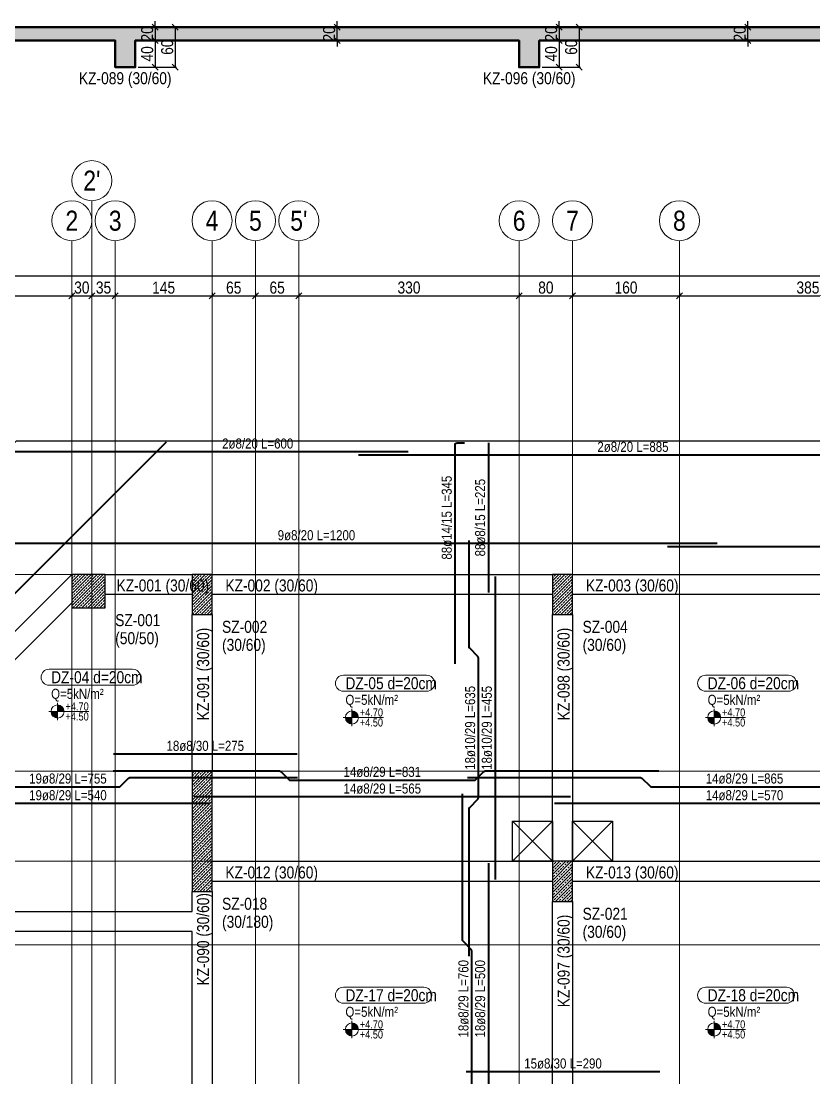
# Model space of a CAD drawing. Header units: millimetres. Extents: x 2356 to 11074, y 522 to 6020.
# Drawn here: x 4143 to 5330, y 4408 to 5991 of the extents above; entities that cross this region are included whole.
import ezdxf
from ezdxf.enums import TextEntityAlignment as Align

# ---------------------------------------------------------------- set-up
doc = ezdxf.new("R2010")
doc.units = ezdxf.units.MM
doc.linetypes.add('DASHED', pattern=[0.75, 0.5, -0.25])
for name, color, linetype, lineweight in [('AKS BALONU (BEYKENT)', 7, 'Continuous', 20), ('AKS CIZGISI (BEYKENT)', 252, 'DASHED', 20), ('AKS OLCU (BEYKENT)', 200, 'Continuous', 20), ('AKS YAZISI (BEYKENT)', 3, 'Continuous', 20), ('CIZGI (BEYKENT)', 1, 'Continuous', 20), ('DONATI (BEYKENT)', 4, 'Continuous', 40), ('DONATI YAZISI (BEYKENT)', 3, 'Continuous', 20), ('DOSEME ISMI (BEYKENT)', 9, 'Continuous', 20), ('DOSEME PAFTA (BEYKENT)', 3, 'Continuous', 20), ('KALIP BOSLUK (BEYKENT)', 30, 'Continuous', 25), ('KAT SINIRI (BEYKENT)', 41, 'Continuous', 25), ('KESIT CIZGISI (BEYKENT)', 3, 'Continuous', 50), ('KIRIS (BEYKENT)', 2, 'Continuous', 30), ('KIRIS ISMI (BEYKENT)', 40, 'Continuous', 20), ('KOLON (BEYKENT)', 3, 'Continuous', 30), ('KOLON ISMI (BEYKENT)', 91, 'Continuous', 20), ('KOT CIZGISI (BEYKENT)', 7, 'Continuous', 20), ('KOT YAZI (BEYKENT)', 7, 'Continuous', 20), ('OLCU (BEYKENT)', 14, 'Continuous', 20), ('TARAMA (BEYKENT)', 252, 'Continuous', 20), ('YUK YAZISI (BEYKENT)', 140, 'Continuous', 20)]:
    doc.layers.add(name, color=color, linetype=linetype, lineweight=lineweight)
doc.styles.add('DONATI YAZISI (BEYKENT)', font='')
doc.styles.add('YAZI (BEYKENT)', font='')
doc.styles.get('DONATI YAZISI (BEYKENT)').set_extended_font_data('Bahnschrift Light Condensed')
doc.styles.get('YAZI (BEYKENT)').set_extended_font_data('Bahnschrift Light Condensed')
doc.dimstyles.new('AKS_OLCU_100', dxfattribs={"dimtxt": 18, "dimasz": 4.5, "dimexe": 1.875, "dimexo": 4.5, "dimgap": 3, "dimtad": 1, "dimdec": 0, "dimrnd": 0.5, "dimzin": 12, "dimdsep": 46, "dimtxsty": 'YAZI (BEYKENT)', "dimtsz": 4.5, "dimcen": 0.09, "dimclrt": 7, "dimadec": 0, "dimazin": 0, "dimtfac": 1, "dimtdec": 4, "dimtix": 1, "dimtmove": 0, "dimatfit": 3, "dimfxl": 1, "dimtolj": 1, "dimtzin": 0, "dimarcsym": 0})
doc.dimstyles.new('PLAN_OLCU_100', dxfattribs={"dimtxt": 18, "dimasz": 4.5, "dimexe": 1.875, "dimexo": 4.5, "dimgap": 3, "dimtad": 1, "dimdec": 0, "dimrnd": 0.5, "dimzin": 12, "dimdsep": 46, "dimtxsty": 'YAZI (BEYKENT)', "dimtsz": 4.5, "dimcen": 0.09, "dimclrt": 7, "dimadec": 0, "dimazin": 0, "dimtfac": 1, "dimtdec": 4, "dimtix": 1, "dimtmove": 0, "dimatfit": 3, "dimfxl": 1, "dimtolj": 1, "dimtzin": 0, "dimarcsym": 0})
pattern_1 = [(45, (-86089.6365, -4262.8825), (-4.49012806, 4.49012806), []), (45, (-86085.1463, -4262.8825), (-4.49012806, 4.49012806), [3.175, -1.5875])]

# ---------------------------------------------------------------- blocks, each defined once
blk = doc.blocks.new('*D198')
at = {"layer": 'Defpoints', "color": 0, "transparency": 16777216}
for p in [(4313.5, 5982.3), (4313.5, 5962.3), (4343.5, 5962.3)]:
    blk.add_point(p, dxfattribs=at)
at = {"layer": 'OLCU (BEYKENT)', "color": 0, "lineweight": -2, "transparency": 16777216}
for p, q in [((4348, 5977.8), (4339, 5986.8)), ((4343.5, 5982.3), (4343.5, 5991.3)), ((4318, 5982.3), (4345.4, 5982.3)), ((4343.5, 5982.3), (4343.5, 5962.3)), ((4318, 5962.3), (4345.4, 5962.3)), ((4348, 5957.8), (4339, 5966.8)), ((4343.5, 5962.3), (4343.5, 5953.3))]:
    blk.add_line(p, q, dxfattribs=at)
at = {"layer": 'OLCU (BEYKENT)', "color": 7, "lineweight": 20, "transparency": 16777216, "insert": (4331.4, 5972.3), "char_height": 18, "attachment_point": 5, "rotation": 90, "style": 'YAZI (BEYKENT)'}
blk.add_mtext('\\A1;20', dxfattribs=at)
blk = doc.blocks.new('*D199')
at = {"layer": 'Defpoints', "color": 0, "transparency": 16777216}
for p in [(4313.5, 5962.3), (4313.5, 5922.3), (4343.5, 5922.3)]:
    blk.add_point(p, dxfattribs=at)
at = {"layer": 'OLCU (BEYKENT)', "color": 0, "lineweight": -2, "transparency": 16777216}
for p, q in [((4318, 5962.3), (4345.4, 5962.3)), ((4348, 5957.8), (4339, 5966.8)), ((4343.5, 5962.3), (4343.5, 5922.3)), ((4348, 5917.8), (4339, 5926.8)), ((4318, 5922.3), (4345.4, 5922.3))]:
    blk.add_line(p, q, dxfattribs=at)
at = {"layer": 'OLCU (BEYKENT)', "color": 7, "lineweight": 20, "transparency": 16777216, "insert": (4331.4, 5942.3), "char_height": 18, "attachment_point": 5, "rotation": 90, "style": 'YAZI (BEYKENT)'}
blk.add_mtext('\\A1;40', dxfattribs=at)
blk = doc.blocks.new('*D200')
at = {"layer": 'Defpoints', "color": 0, "transparency": 16777216}
for p in [(4313.5, 5982.3), (4313.5, 5922.3), (4373.5, 5922.3)]:
    blk.add_point(p, dxfattribs=at)
at = {"layer": 'OLCU (BEYKENT)', "color": 0, "lineweight": -2, "transparency": 16777216}
for p, q in [((4378, 5977.8), (4369, 5986.8)), ((4318, 5982.3), (4375.4, 5982.3)), ((4373.5, 5982.3), (4373.5, 5922.3)), ((4378, 5917.8), (4369, 5926.8)), ((4318, 5922.3), (4375.4, 5922.3))]:
    blk.add_line(p, q, dxfattribs=at)
at = {"layer": 'OLCU (BEYKENT)', "color": 7, "lineweight": 20, "transparency": 16777216, "insert": (4361.4, 5952.3), "char_height": 18, "attachment_point": 5, "rotation": 90, "style": 'YAZI (BEYKENT)'}
blk.add_mtext('\\A1;60', dxfattribs=at)
blk = doc.blocks.new('*D201')
at = {"layer": 'Defpoints', "color": 0, "transparency": 16777216}
for p in [(4918.5, 5982.3), (4918.5, 5962.3), (4948.5, 5962.3)]:
    blk.add_point(p, dxfattribs=at)
at = {"layer": 'OLCU (BEYKENT)', "color": 0, "lineweight": -2, "transparency": 16777216}
for p, q in [((4953, 5977.8), (4944, 5986.8)), ((4948.5, 5982.3), (4948.5, 5991.3)), ((4923, 5982.3), (4950.4, 5982.3)), ((4948.5, 5982.3), (4948.5, 5962.3)), ((4923, 5962.3), (4950.4, 5962.3)), ((4953, 5957.8), (4944, 5966.8)), ((4948.5, 5962.3), (4948.5, 5953.3))]:
    blk.add_line(p, q, dxfattribs=at)
at = {"layer": 'OLCU (BEYKENT)', "color": 7, "lineweight": 20, "transparency": 16777216, "insert": (4936.4, 5972.3), "char_height": 18, "attachment_point": 5, "rotation": 90, "style": 'YAZI (BEYKENT)'}
blk.add_mtext('\\A1;20', dxfattribs=at)
blk = doc.blocks.new('*D202')
at = {"layer": 'Defpoints', "color": 0, "transparency": 16777216}
for p in [(4918.5, 5962.3), (4918.5, 5922.3), (4948.5, 5922.3)]:
    blk.add_point(p, dxfattribs=at)
at = {"layer": 'OLCU (BEYKENT)', "color": 0, "lineweight": -2, "transparency": 16777216}
for p, q in [((4923, 5962.3), (4950.4, 5962.3)), ((4953, 5957.8), (4944, 5966.8)), ((4948.5, 5962.3), (4948.5, 5922.3)), ((4953, 5917.8), (4944, 5926.8)), ((4923, 5922.3), (4950.4, 5922.3))]:
    blk.add_line(p, q, dxfattribs=at)
at = {"layer": 'OLCU (BEYKENT)', "color": 7, "lineweight": 20, "transparency": 16777216, "insert": (4936.4, 5942.3), "char_height": 18, "attachment_point": 5, "rotation": 90, "style": 'YAZI (BEYKENT)'}
blk.add_mtext('\\A1;40', dxfattribs=at)
blk = doc.blocks.new('*D203')
at = {"layer": 'Defpoints', "color": 0, "transparency": 16777216}
for p in [(4918.5, 5982.3), (4918.5, 5922.3), (4978.5, 5922.3)]:
    blk.add_point(p, dxfattribs=at)
at = {"layer": 'OLCU (BEYKENT)', "color": 0, "lineweight": -2, "transparency": 16777216}
for p, q in [((4983, 5977.8), (4974, 5986.8)), ((4923, 5982.3), (4980.4, 5982.3)), ((4978.5, 5982.3), (4978.5, 5922.3)), ((4983, 5917.8), (4974, 5926.8)), ((4923, 5922.3), (4980.4, 5922.3))]:
    blk.add_line(p, q, dxfattribs=at)
at = {"layer": 'OLCU (BEYKENT)', "color": 7, "lineweight": 20, "transparency": 16777216, "insert": (4966.4, 5952.3), "char_height": 18, "attachment_point": 5, "rotation": 90, "style": 'YAZI (BEYKENT)'}
blk.add_mtext('\\A1;60', dxfattribs=at)
blk = doc.blocks.new('*D233')
at = {"layer": 'Defpoints', "color": 0, "transparency": 16777216}
for p in [(4586, 5982.3), (4616, 5982.3), (4586, 5962.3)]:
    blk.add_point(p, dxfattribs=at)
at = {"layer": 'OLCU (BEYKENT)', "color": 0, "lineweight": -2, "transparency": 16777216}
for p, q in [((4620.5, 5977.8), (4611.5, 5986.8)), ((4616, 5982.3), (4616, 5991.3)), ((4590.5, 5982.3), (4617.9, 5982.3)), ((4616, 5962.3), (4616, 5982.3)), ((4590.5, 5962.3), (4617.9, 5962.3)), ((4620.5, 5957.8), (4611.5, 5966.8)), ((4616, 5962.3), (4616, 5953.3))]:
    blk.add_line(p, q, dxfattribs=at)
at = {"layer": 'OLCU (BEYKENT)', "color": 7, "lineweight": 20, "transparency": 16777216, "insert": (4603.9, 5972.3), "char_height": 18, "attachment_point": 5, "rotation": 90, "style": 'YAZI (BEYKENT)'}
blk.add_mtext('\\A1;20', dxfattribs=at)
blk = doc.blocks.new('*D234')
at = {"layer": 'Defpoints', "color": 0, "transparency": 16777216}
for p in [(5201, 5982.3), (5231, 5982.3), (5201, 5962.3)]:
    blk.add_point(p, dxfattribs=at)
at = {"layer": 'OLCU (BEYKENT)', "color": 0, "lineweight": -2, "transparency": 16777216}
for p, q in [((5235.5, 5977.8), (5226.5, 5986.8)), ((5231, 5982.3), (5231, 5991.3)), ((5205.5, 5982.3), (5232.9, 5982.3)), ((5231, 5962.3), (5231, 5982.3)), ((5205.5, 5962.3), (5232.9, 5962.3)), ((5235.5, 5957.8), (5226.5, 5966.8)), ((5231, 5962.3), (5231, 5953.3))]:
    blk.add_line(p, q, dxfattribs=at)
at = {"layer": 'OLCU (BEYKENT)', "color": 7, "lineweight": 20, "transparency": 16777216, "insert": (5218.9, 5972.3), "char_height": 18, "attachment_point": 5, "rotation": 90, "style": 'YAZI (BEYKENT)'}
blk.add_mtext('\\A1;20', dxfattribs=at)
blk = doc.blocks.new('*D277')
at = {"layer": 'AKS OLCU (BEYKENT)', "color": 0, "lineweight": -2, "transparency": 16777216}
for p, q in [((3009, 5605.3), (3018, 5614.3)), ((3013.5, 5614.3), (3013.5, 5611.7)), ((3013.5, 5609.8), (10453.5, 5609.8)), ((10449, 5605.3), (10458, 5614.3)), ((10453.5, 5614.3), (10453.5, 5611.7))]:
    blk.add_line(p, q, dxfattribs=at)
at = {"layer": 'Defpoints', "color": 0, "transparency": 16777216}
for p in [(3013.5, 5609.8), (10453.5, 5609.8), (10453.5, 5609.8)]:
    blk.add_point(p, dxfattribs=at)
at = {"layer": 'AKS OLCU (BEYKENT)', "color": 7, "transparency": 16777216, "insert": (6733.5, 5622), "char_height": 18, "attachment_point": 5, "style": 'YAZI (BEYKENT)'}
blk.add_mtext('\\A1;7440', dxfattribs=at)
blk = doc.blocks.new('*D279')
at = {"layer": 'AKS OLCU (BEYKENT)', "color": 0, "lineweight": -2, "transparency": 16777216}
for p, q in [((3709, 5575.3), (3718, 5584.3)), ((3713.5, 5584.3), (3713.5, 5581.7)), ((3713.5, 5579.8), (4218.5, 5579.8)), ((4214, 5575.3), (4223, 5584.3)), ((4218.5, 5584.3), (4218.5, 5581.7))]:
    blk.add_line(p, q, dxfattribs=at)
at = {"layer": 'Defpoints', "color": 0, "transparency": 16777216}
for p in [(3713.5, 5579.8), (4218.5, 5579.8), (4218.5, 5579.8)]:
    blk.add_point(p, dxfattribs=at)
at = {"layer": 'AKS OLCU (BEYKENT)', "color": 7, "transparency": 16777216, "insert": (3966, 5592), "char_height": 18, "attachment_point": 5, "style": 'YAZI (BEYKENT)'}
blk.add_mtext('\\A1;505', dxfattribs=at)
blk = doc.blocks.new('*D280')
at = {"layer": 'AKS OLCU (BEYKENT)', "color": 0, "lineweight": -2, "transparency": 16777216}
for p, q in [((4214, 5575.3), (4223, 5584.3)), ((4218.5, 5584.3), (4218.5, 5581.7)), ((4218.5, 5579.8), (4248.5, 5579.8)), ((4244, 5575.3), (4253, 5584.3)), ((4248.5, 5584.3), (4248.5, 5581.7))]:
    blk.add_line(p, q, dxfattribs=at)
at = {"layer": 'Defpoints', "color": 0, "transparency": 16777216}
for p in [(4218.5, 5579.8), (4248.5, 5579.8), (4248.5, 5579.8)]:
    blk.add_point(p, dxfattribs=at)
at = {"layer": 'AKS OLCU (BEYKENT)', "color": 7, "transparency": 16777216, "insert": (4233.5, 5592), "char_height": 18, "attachment_point": 5, "style": 'YAZI (BEYKENT)'}
blk.add_mtext('\\A1;30', dxfattribs=at)
blk = doc.blocks.new('*D281')
at = {"layer": 'AKS OLCU (BEYKENT)', "color": 0, "lineweight": -2, "transparency": 16777216}
for p, q in [((4244, 5575.3), (4253, 5584.3)), ((4248.5, 5584.3), (4248.5, 5581.7)), ((4248.5, 5579.8), (4283.5, 5579.8)), ((4279, 5575.3), (4288, 5584.3)), ((4283.5, 5584.3), (4283.5, 5581.7))]:
    blk.add_line(p, q, dxfattribs=at)
at = {"layer": 'Defpoints', "color": 0, "transparency": 16777216}
for p in [(4248.5, 5579.8), (4283.5, 5579.8), (4283.5, 5579.8)]:
    blk.add_point(p, dxfattribs=at)
at = {"layer": 'AKS OLCU (BEYKENT)', "color": 7, "transparency": 16777216, "insert": (4266, 5592), "char_height": 18, "attachment_point": 5, "style": 'YAZI (BEYKENT)'}
blk.add_mtext('\\A1;35', dxfattribs=at)
blk = doc.blocks.new('*D282')
at = {"layer": 'AKS OLCU (BEYKENT)', "color": 0, "lineweight": -2, "transparency": 16777216}
for p, q in [((4279, 5575.3), (4288, 5584.3)), ((4283.5, 5584.3), (4283.5, 5581.7)), ((4283.5, 5579.8), (4428.5, 5579.8)), ((4424, 5575.3), (4433, 5584.3)), ((4428.5, 5584.3), (4428.5, 5581.7))]:
    blk.add_line(p, q, dxfattribs=at)
at = {"layer": 'Defpoints', "color": 0, "transparency": 16777216}
for p in [(4283.5, 5579.8), (4428.5, 5579.8), (4428.5, 5579.8)]:
    blk.add_point(p, dxfattribs=at)
at = {"layer": 'AKS OLCU (BEYKENT)', "color": 7, "transparency": 16777216, "insert": (4356, 5591.9), "char_height": 18, "attachment_point": 5, "style": 'YAZI (BEYKENT)'}
blk.add_mtext('\\A1;145', dxfattribs=at)
blk = doc.blocks.new('*D283')
at = {"layer": 'AKS OLCU (BEYKENT)', "color": 0, "lineweight": -2, "transparency": 16777216}
for p, q in [((4424, 5575.3), (4433, 5584.3)), ((4428.5, 5584.3), (4428.5, 5581.7)), ((4428.5, 5579.8), (4493.5, 5579.8)), ((4489, 5575.3), (4498, 5584.3)), ((4493.5, 5584.3), (4493.5, 5581.7))]:
    blk.add_line(p, q, dxfattribs=at)
at = {"layer": 'Defpoints', "color": 0, "transparency": 16777216}
for p in [(4428.5, 5579.8), (4493.5, 5579.8), (4493.5, 5579.8)]:
    blk.add_point(p, dxfattribs=at)
at = {"layer": 'AKS OLCU (BEYKENT)', "color": 7, "transparency": 16777216, "insert": (4461, 5591.9), "char_height": 18, "attachment_point": 5, "style": 'YAZI (BEYKENT)'}
blk.add_mtext('\\A1;65', dxfattribs=at)
blk = doc.blocks.new('*D284')
at = {"layer": 'AKS OLCU (BEYKENT)', "color": 0, "lineweight": -2, "transparency": 16777216}
for p, q in [((4489, 5575.3), (4498, 5584.3)), ((4493.5, 5584.3), (4493.5, 5581.7)), ((4493.5, 5579.8), (4558.5, 5579.8)), ((4554, 5575.3), (4563, 5584.3)), ((4558.5, 5584.3), (4558.5, 5581.7))]:
    blk.add_line(p, q, dxfattribs=at)
at = {"layer": 'Defpoints', "color": 0, "transparency": 16777216}
for p in [(4493.5, 5579.8), (4558.5, 5579.8), (4558.5, 5579.8)]:
    blk.add_point(p, dxfattribs=at)
at = {"layer": 'AKS OLCU (BEYKENT)', "color": 7, "transparency": 16777216, "insert": (4526, 5591.9), "char_height": 18, "attachment_point": 5, "style": 'YAZI (BEYKENT)'}
blk.add_mtext('\\A1;65', dxfattribs=at)
blk = doc.blocks.new('*D285')
at = {"layer": 'AKS OLCU (BEYKENT)', "color": 0, "lineweight": -2, "transparency": 16777216}
for p, q in [((4554, 5575.3), (4563, 5584.3)), ((4558.5, 5584.3), (4558.5, 5581.7)), ((4558.5, 5579.8), (4888.5, 5579.8)), ((4884, 5575.3), (4893, 5584.3)), ((4888.5, 5584.3), (4888.5, 5581.7))]:
    blk.add_line(p, q, dxfattribs=at)
at = {"layer": 'Defpoints', "color": 0, "transparency": 16777216}
for p in [(4558.5, 5579.8), (4888.5, 5579.8), (4888.5, 5579.8)]:
    blk.add_point(p, dxfattribs=at)
at = {"layer": 'AKS OLCU (BEYKENT)', "color": 7, "transparency": 16777216, "insert": (4723.5, 5592), "char_height": 18, "attachment_point": 5, "style": 'YAZI (BEYKENT)'}
blk.add_mtext('\\A1;330', dxfattribs=at)
blk = doc.blocks.new('*D286')
at = {"layer": 'AKS OLCU (BEYKENT)', "color": 0, "lineweight": -2, "transparency": 16777216}
for p, q in [((4884, 5575.3), (4893, 5584.3)), ((4888.5, 5584.3), (4888.5, 5581.7)), ((4888.5, 5579.8), (4968.5, 5579.8)), ((4964, 5575.3), (4973, 5584.3)), ((4968.5, 5584.3), (4968.5, 5581.7))]:
    blk.add_line(p, q, dxfattribs=at)
at = {"layer": 'Defpoints', "color": 0, "transparency": 16777216}
for p in [(4888.5, 5579.8), (4968.5, 5579.8), (4968.5, 5579.8)]:
    blk.add_point(p, dxfattribs=at)
at = {"layer": 'AKS OLCU (BEYKENT)', "color": 7, "transparency": 16777216, "insert": (4928.5, 5592), "char_height": 18, "attachment_point": 5, "style": 'YAZI (BEYKENT)'}
blk.add_mtext('\\A1;80', dxfattribs=at)
blk = doc.blocks.new('*D287')
at = {"layer": 'AKS OLCU (BEYKENT)', "color": 0, "lineweight": -2, "transparency": 16777216}
for p, q in [((4964, 5575.3), (4973, 5584.3)), ((4968.5, 5584.3), (4968.5, 5581.7)), ((4968.5, 5579.8), (5128.5, 5579.8)), ((5124, 5575.3), (5133, 5584.3)), ((5128.5, 5584.3), (5128.5, 5581.7))]:
    blk.add_line(p, q, dxfattribs=at)
at = {"layer": 'Defpoints', "color": 0, "transparency": 16777216}
for p in [(4968.5, 5579.8), (5128.5, 5579.8), (5128.5, 5579.8)]:
    blk.add_point(p, dxfattribs=at)
at = {"layer": 'AKS OLCU (BEYKENT)', "color": 7, "transparency": 16777216, "insert": (5048.5, 5592), "char_height": 18, "attachment_point": 5, "style": 'YAZI (BEYKENT)'}
blk.add_mtext('\\A1;160', dxfattribs=at)
blk = doc.blocks.new('*D288')
at = {"layer": 'AKS OLCU (BEYKENT)', "color": 0, "lineweight": -2, "transparency": 16777216}
for p, q in [((5124, 5575.3), (5133, 5584.3)), ((5128.5, 5584.3), (5128.5, 5581.7)), ((5128.5, 5579.8), (5513.5, 5579.8)), ((5509, 5575.3), (5518, 5584.3)), ((5513.5, 5584.3), (5513.5, 5581.7))]:
    blk.add_line(p, q, dxfattribs=at)
at = {"layer": 'Defpoints', "color": 0, "transparency": 16777216}
for p in [(5128.5, 5579.8), (5513.5, 5579.8), (5513.5, 5579.8)]:
    blk.add_point(p, dxfattribs=at)
at = {"layer": 'AKS OLCU (BEYKENT)', "color": 7, "transparency": 16777216, "insert": (5321, 5592), "char_height": 18, "attachment_point": 5, "style": 'YAZI (BEYKENT)'}
blk.add_mtext('\\A1;385', dxfattribs=at)

msp = doc.modelspace()

# ---------------------------------------------------------------- hatches: boundary and pattern name
at = {"layer": 'KOT CIZGISI (BEYKENT)', "true_color": 0x000000}
h = msp.add_hatch(color=18, dxfattribs=at)
h.dxf.hatch_style = 1
h.paths.add_polyline_path([(4197.2, 4956.8), (4187.5, 4956.8, 0.414214), (4197.2, 4947)])
h = msp.add_hatch(color=18, dxfattribs=at)
h.dxf.hatch_style = 1
h.paths.add_polyline_path([(4197.2, 4966.6), (4197.2, 4956.8), (4207, 4956.8, 0.414214)])
h = msp.add_hatch(color=18, dxfattribs=at)
h.dxf.hatch_style = 1
h.paths.add_polyline_path([(4638.1, 4957.6), (4638.1, 4947.8), (4647.9, 4947.8, 0.414214)])
h = msp.add_hatch(color=18, dxfattribs=at)
h.dxf.hatch_style = 1
h.paths.add_polyline_path([(5180.6, 4957.6), (5180.6, 4947.8), (5190.4, 4947.8, 0.414214)])
h = msp.add_hatch(color=18, dxfattribs=at)
h.dxf.hatch_style = 1
h.paths.add_polyline_path([(4638.1, 4947.8), (4628.3, 4947.8, 0.414214), (4638.1, 4938)])
h = msp.add_hatch(color=18, dxfattribs=at)
h.dxf.hatch_style = 1
h.paths.add_polyline_path([(5180.6, 4947.8), (5170.8, 4947.8, 0.414214), (5180.6, 4938)])
h = msp.add_hatch(color=18, dxfattribs=at)
h.dxf.hatch_style = 1
h.paths.add_polyline_path([(4638.1, 4490.1), (4638.1, 4480.3), (4647.9, 4480.3, 0.414214)])
h = msp.add_hatch(color=18, dxfattribs=at)
h.dxf.hatch_style = 1
h.paths.add_polyline_path([(5180.6, 4490.1), (5180.6, 4480.3), (5190.4, 4480.3, 0.414214)])
h = msp.add_hatch(color=18, dxfattribs=at)
h.dxf.hatch_style = 1
h.paths.add_polyline_path([(4638.1, 4480.3), (4628.3, 4480.3, 0.414214), (4638.1, 4470.5)])
h = msp.add_hatch(color=18, dxfattribs=at)
h.dxf.hatch_style = 1
h.paths.add_polyline_path([(5180.6, 4480.3), (5170.8, 4480.3, 0.414214), (5180.6, 4470.5)])
at = {"layer": 'TARAMA (BEYKENT)'}
h = msp.add_hatch(dxfattribs=at)
h.set_pattern_fill('ANSI33', color=256, style=0)
h.set_pattern_definition(pattern_1)
h.paths.add_polyline_path([(3713.5, 5962.3), (3513.5, 5962.3), (3513.5, 5982.3), (10653.5, 5982.3), (10653.5, 5962.3), (10453.5, 5962.3), (10453.5, 5922.3), (10423.5, 5922.3), (10423.5, 5962.3), (9883.5, 5962.3), (9883.5, 5922.3), (9853.5, 5922.3), (9853.5, 5962.3), (9228.5, 5962.3), (9228.5, 5922.3), (9198.5, 5922.3), (9198.5, 5962.3), (8683.5, 5962.3), (8683.5, 5922.3), (8653.5, 5922.3), (8653.5, 5962.3), (8038.5, 5962.3), (8038.5, 5922.3), (8008.5, 5922.3), (8008.5, 5962.3), (7408.5, 5962.3), (7408.5, 5922.3), (7378.5, 5922.3), (7378.5, 5962.3), (6783.5, 5962.3), (6783.5, 5922.3), (6753.5, 5922.3), (6753.5, 5962.3), (6148.5, 5962.3), (6148.5, 5922.3), (6118.5, 5922.3), (6118.5, 5962.3), (5513.5, 5962.3), (5513.5, 5922.3), (5483.5, 5922.3), (5483.5, 5962.3), (4918.5, 5962.3), (4918.5, 5922.3), (4888.5, 5922.3), (4888.5, 5962.3), (4313.5, 5962.3), (4313.5, 5922.3), (4283.5, 5922.3), (4283.5, 5962.3), (3743.5, 5962.3), (3743.5, 5922.3), (3713.5, 5922.3)], flags=16)
h = msp.add_hatch(dxfattribs=at)
h.set_pattern_fill('ANSI33', color=256, style=0)
h.set_pattern_definition(pattern_1)
h.paths.add_polyline_path([(4218.5, 5112.3), (4268.5, 5112.3), (4268.5, 5162.3), (4218.5, 5162.3)], flags=16)
h = msp.add_hatch(dxfattribs=at)
h.set_pattern_fill('ANSI33', color=256, style=0)
h.set_pattern_definition(pattern_1)
h.paths.add_polyline_path([(4398.5, 5102.3), (4428.5, 5102.3), (4428.5, 5162.3), (4398.5, 5162.3)], flags=16)
h = msp.add_hatch(dxfattribs=at)
h.set_pattern_fill('ANSI33', color=256, style=0)
h.set_pattern_definition(pattern_1)
h.paths.add_polyline_path([(4938.5, 5102.3), (4968.5, 5102.3), (4968.5, 5162.3), (4938.5, 5162.3)], flags=16)
h = msp.add_hatch(dxfattribs=at)
h.set_pattern_fill('ANSI33', color=256, style=0)
h.set_pattern_definition(pattern_1)
h.paths.add_polyline_path([(4398.5, 4687.3), (4428.5, 4687.3), (4428.5, 4867.3), (4398.5, 4867.3)], flags=16)
h = msp.add_hatch(dxfattribs=at)
h.set_pattern_fill('ANSI33', color=256, style=0)
h.set_pattern_definition(pattern_1)
h.paths.add_polyline_path([(4938.5, 4672.3), (4968.5, 4672.3), (4968.5, 4732.3), (4938.5, 4732.3)], flags=16)

# ---------------------------------------------------------------- linework, layer by layer
at = {"layer": 'AKS BALONU (BEYKENT)'}
for centre in [(4248.5, 5752.3), (4218.5, 5692.3), (4283.5, 5692.3), (4428.5, 5692.3), (4493.5, 5692.3), (4558.5, 5692.3), (4888.5, 5692.3), (4968.5, 5692.3), (5128.5, 5692.3)]:
    msp.add_circle(centre, 30, dxfattribs=at)
at = {"layer": 'AKS CIZGISI (BEYKENT)', "color": 175, "true_color": 0x4554a5}
for p, q in [((4248.5, 582.3), (4248.5, 5722.3)), ((4558.5, 642.3), (4558.5, 5662.3))]:
    msp.add_line(p, q, dxfattribs=at)
at = {"layer": 'AKS CIZGISI (BEYKENT)'}
for p, q in [((4218.5, 642.3), (4218.5, 5662.3)), ((4283.5, 642.3), (4283.5, 5662.3)), ((4428.5, 642.3), (4428.5, 5662.3)), ((4493.5, 642.3), (4493.5, 5662.3)), ((4888.5, 642.3), (4888.5, 5662.3)), ((4968.5, 642.3), (4968.5, 5662.3)), ((5128.5, 642.3), (5128.5, 5662.3)), ((2713.5, 5162.3), (10953.5, 5162.3)), ((2713.5, 4867.3), (10953.5, 4867.3)), ((2713.5, 4732.3), (10953.5, 4732.3)), ((2713.5, 4607.3), (10953.5, 4607.3))]:
    msp.add_line(p, q, dxfattribs=at)
at = {"layer": 'CIZGI (BEYKENT)'}
for p, q in [((4878.5, 4732.3), (4938.5, 4792.3)), ((4878.5, 4792.3), (4938.5, 4732.3)), ((4968.5, 4792.3), (5028.5, 4732.3)), ((5028.5, 4792.3), (4968.5, 4732.3))]:
    msp.add_line(p, q, dxfattribs=at)
at = {"layer": 'DONATI (BEYKENT)'}
for points in [[(4360, 5360.2), (3515.7, 4515.9)], [(4842.5, 5359.3), (4842.5, 5135.3)], [(4722.2, 5345.9), (4122.2, 5345.9)], [(5530.5, 5340.9), (4648, 5340.9)], [(5184.9, 5208.5), (3984.9, 5208.5)], [(6310.7, 5203.5), (5110.7, 5203.5)], [(4852.5, 5159.3), (4852.5, 4705.3)], [(4556, 4892.9), (4280.8, 4892.9)], [(4425.5, 4818.9), (3888.1, 4818.9)], [(4965.5, 4828.9), (4401.5, 4828.9)], [(5510.5, 4818.9), (4941.5, 4818.9)], [(4842.5, 4729.3), (4842.5, 4230.3)], [(5099.3, 4416.9), (4809, 4416.9)]]:
    msp.add_lwpolyline(points, dxfattribs=at)
for points in [[(4792.5, 5028.3), (4792.5, 5356.3, -0.414214), (4795.5, 5359.3), (4806.5, 5359.3)], [(4813.5, 4590.1), (4813.5, 4811.1, -0.198912), (4814.4, 4813.2), (4826.7, 4825.5, 0.198912), (4827.5, 4827.6), (4827.5, 5037.1, 0.198912), (4826.7, 5039.2), (4814.4, 5051.5, -0.198912), (4813.5, 5053.6), (4813.5, 5213.1)], [(4280.3, 4867.9), (4529.3, 4867.9, -0.198912), (4531.4, 4867), (4543.7, 4854.8, 0.198912), (4545.8, 4853.9), (4821.3, 4853.9, 0.198912), (4823.4, 4854.8), (4835.7, 4867, -0.198912), (4837.8, 4867.9), (5097.8, 4867.9)], [(3814.2, 4857.9), (4020.5, 4857.9, -0.198912), (4022.6, 4857), (4034.9, 4844.8, 0.198912), (4037, 4843.9), (4289.1, 4843.9, 0.198912), (4291.2, 4844.8), (4303.5, 4857, -0.198912), (4305.6, 4857.9), (4556.5, 4857.9)], [(4811, 4857.9), (5070.3, 4857.9, -0.198912), (5072.4, 4857), (5084.7, 4844.8, 0.198912), (5086.8, 4843.9), (5365.3, 4843.9, 0.198912), (5367.4, 4844.8), (5379.7, 4857, -0.198912), (5381.8, 4857.9), (5664.8, 4857.9)], [(4803.5, 4085.1), (4803.5, 4345.1, -0.198912), (4804.4, 4347.2), (4816.7, 4359.5, 0.198912), (4817.5, 4361.6), (4817.5, 4598.1, 0.198912), (4816.7, 4600.2), (4804.4, 4612.5, -0.198912), (4803.5, 4614.6), (4803.5, 4833.3)]]:
    msp.add_lwpolyline(points, format="xyb", dxfattribs=at)
at = {"layer": 'DOSEME PAFTA (BEYKENT)'}
for points in [[(4184.5, 5020.1), (4309.6, 5020.1, -1), (4309.6, 4996.1), (4184.5, 4996.1, -1)], [(4625.3, 5011.1), (4749.9, 5011.1, -1), (4749.9, 4987.1), (4625.3, 4987.1, -1)], [(5167.8, 5011.1), (5291.9, 5011.1, -1), (5291.9, 4987.1), (5167.8, 4987.1, -1)], [(4625.3, 4543.6), (4745.5, 4543.6, -1), (4745.5, 4519.6), (4625.3, 4519.6, -1)], [(5167.8, 4543.6), (5288.8, 4543.6, -1), (5288.8, 4519.6), (5167.8, 4519.6, -1)]]:
    msp.add_lwpolyline(points, format="xyb", close=True, dxfattribs=at)
at = {"layer": 'KALIP BOSLUK (BEYKENT)'}
for points in [[(4878.5, 4792.3), (4938.5, 4792.3), (4938.5, 4732.3), (4878.5, 4732.3)], [(5028.5, 4732.3), (4968.5, 4732.3), (4968.5, 4792.3), (5028.5, 4792.3)]]:
    msp.add_lwpolyline(points, close=True, dxfattribs=at)
at = {"layer": 'KAT SINIRI (BEYKENT)'}
msp.add_lwpolyline([(3513.5, 4740.2), (4135.7, 5362.3), (5533.5, 5362.3), (5533.5, 5332.3), (8633.5, 5332.3), (8633.5, 5362.3), (10031.4, 5362.3), (10653.5, 4740.2), (10653.5, 3042.3), (10623.5, 3042.3), (10623.5, 1222.3), (8183.5, 1222.3), (8183.5, 1872.3), (8463.5, 1872.3), (8463.5, 3022.3), (5733.5, 3022.3), (5733.5, 1572.3), (3543.5, 1572.3), (3543.5, 3042.3), (3513.5, 3042.3)], close=True, dxfattribs=at)
at = {"layer": 'KESIT CIZGISI (BEYKENT)'}
for points in [[(3713.5, 5962.3), (3513.5, 5962.3), (3513.5, 5982.3), (10653.5, 5982.3)], [(6753.5, 5962.3), (6148.5, 5962.3), (6148.5, 5922.3), (6118.5, 5922.3), (6118.5, 5962.3), (5513.5, 5962.3), (5513.5, 5922.3), (5483.5, 5922.3), (5483.5, 5962.3), (4918.5, 5962.3), (4918.5, 5922.3), (4888.5, 5922.3), (4888.5, 5962.3), (4313.5, 5962.3), (4313.5, 5922.3), (4283.5, 5922.3), (4283.5, 5962.3), (3743.5, 5962.3), (3743.5, 5922.3), (3713.5, 5922.3), (3713.5, 5962.3)]]:
    msp.add_lwpolyline(points, dxfattribs=at)
at = {"layer": 'KIRIS (BEYKENT)'}
for p, q in [((3713.5, 4657.3), (4218.5, 5162.3)), ((4268.5, 5162.3), (4398.5, 5162.3)), ((4428.5, 5162.3), (4938.5, 5162.3)), ((4968.5, 5162.3), (5483.5, 5162.3)), ((4398.5, 5132.3), (4268.5, 5132.3)), ((4938.5, 5132.3), (4428.5, 5132.3)), ((5483.5, 5132.3), (4968.5, 5132.3)), ((4218.5, 5119.9), (3756, 4657.3)), ((4398.5, 4867.3), (4398.5, 5102.3)), ((4428.5, 5102.3), (4428.5, 4867.3)), ((4938.5, 4732.3), (4938.5, 5102.3)), ((4968.5, 5102.3), (4968.5, 4732.3)), ((4428.5, 4732.3), (4938.5, 4732.3)), ((4968.5, 4732.3), (5483.5, 4732.3)), ((4398.5, 4657.3), (4398.5, 4687.3)), ((4938.5, 4702.3), (4428.5, 4702.3)), ((4428.5, 4687.3), (4428.5, 4257.3)), ((5483.5, 4702.3), (4968.5, 4702.3)), ((4938.5, 4257.3), (4938.5, 4672.3)), ((4968.5, 4672.3), (4968.5, 4257.3)), ((3763.5, 4657.3), (4398.5, 4657.3)), ((4398.5, 4627.3), (3763.5, 4627.3)), ((4398.5, 4257.3), (4398.5, 4627.3))]:
    msp.add_line(p, q, dxfattribs=at)
at = {"layer": 'KOLON (BEYKENT)'}
for points in [[(4218.5, 5112.3), (4268.5, 5112.3), (4268.5, 5162.3), (4218.5, 5162.3)], [(4398.5, 5102.3), (4428.5, 5102.3), (4428.5, 5162.3), (4398.5, 5162.3)], [(4938.5, 5102.3), (4968.5, 5102.3), (4968.5, 5162.3), (4938.5, 5162.3)], [(4398.5, 4687.3), (4428.5, 4687.3), (4428.5, 4867.3), (4398.5, 4867.3)], [(4938.5, 4672.3), (4968.5, 4672.3), (4968.5, 4732.3), (4938.5, 4732.3)]]:
    msp.add_lwpolyline(points, close=True, dxfattribs=at)
at = {"layer": 'KOT CIZGISI (BEYKENT)'}
for p, q in [((4184.2, 4956.8), (4244.2, 4956.8)), ((4197.2, 4969.9), (4197.2, 4943.8)), ((4638.1, 4960.9), (4638.1, 4934.8)), ((5180.6, 4960.9), (5180.6, 4934.8)), ((4625.1, 4947.8), (4685.1, 4947.8)), ((5167.6, 4947.8), (5227.6, 4947.8)), ((4638.1, 4493.4), (4638.1, 4467.3)), ((5180.6, 4493.4), (5180.6, 4467.3)), ((4625.1, 4480.3), (4685.1, 4480.3)), ((5167.6, 4480.3), (5227.6, 4480.3))]:
    msp.add_line(p, q, dxfattribs=at)
for centre in [(4197.2, 4956.8), (4638.1, 4947.8), (5180.6, 4947.8), (4638.1, 4480.3), (5180.6, 4480.3)]:
    msp.add_circle(centre, 9.78, dxfattribs=at)

# ---------------------------------------------------------------- texts
at = {"layer": 'AKS YAZISI (BEYKENT)', "style": 'YAZI (BEYKENT)'}
for s, p in [("2'", (4248.5, 5752.3)), ('2', (4218.5, 5692.3)), ('3', (4283.5, 5692.3)), ('4', (4428.5, 5692.3)), ('5', (4493.5, 5692.3)), ("5'", (4558.5, 5692.3)), ('6', (4888.5, 5692.3)), ('7', (4968.5, 5692.3)), ('8', (5128.5, 5692.3))]:
    msp.add_text(s, height=30, dxfattribs=at).set_placement(p, align=Align.MIDDLE_CENTER)
at = {"layer": 'DONATI YAZISI (BEYKENT)', "style": 'DONATI YAZISI (BEYKENT)'}
for s, p in [('2ø8/20 L=600', (4496.9, 5358.4)), ('2ø8/20 L=885', (5058.9, 5353.4)), ('9ø8/20 L=1200', (4584.9, 5221)), ('18ø8/30 L=275', (4418.4, 4905.4)), ('19ø8/29 L=755', (4212.7, 4856.4)), ('14ø8/29 L=831', (4683.5, 4866.4)), ('14ø8/29 L=865', (5226, 4856.4)), ('14ø8/29 L=565', (4683.5, 4841.4)), ('19ø8/29 L=540', (4212.7, 4831.4)), ('14ø8/29 L=570', (5226, 4831.4)), ('15ø8/30 L=290', (4954.2, 4429.4))]:
    msp.add_text(s, height=15, dxfattribs=at).set_placement(p, align=Align.MIDDLE_CENTER)
for s, p in [('88ø14/15 L=345', (4780, 5247.3)), ('88ø8/15 L=225', (4830, 5247.3)), ('18ø10/29 L=635', (4815, 4932.3)), ('18ø10/29 L=455', (4840, 4932.3)), ('18ø8/29 L=760', (4805, 4526.4)), ('18ø8/29 L=500', (4830, 4526.4))]:
    msp.add_text(s, height=15, rotation=90, dxfattribs=at).set_placement(p, align=Align.MIDDLE_CENTER)
at = {"layer": 'DOSEME ISMI (BEYKENT)', "style": 'YAZI (BEYKENT)'}
for s, p in [('DZ-04 d=20cm', (4187.5, 4993.8)), ('DZ-05 d=20cm', (4628.3, 4984.8)), ('DZ-06 d=20cm', (5170.8, 4984.8)), ('DZ-17 d=20cm', (4628.3, 4517.3)), ('DZ-18 d=20cm', (5170.8, 4517.3))]:
    msp.add_text(s, height=18, dxfattribs=at).set_placement(p, align=Align.BOTTOM_LEFT)
at = {"layer": 'KIRIS ISMI (BEYKENT)', "style": 'YAZI (BEYKENT)'}
for s, p in [('KZ-089 (30/60)', (4298.5, 5914.8)), ('KZ-096 (30/60)', (4903.5, 5914.8))]:
    msp.add_text(s, height=18, dxfattribs=at).set_placement(p, align=Align.TOP_CENTER)
for s, p in [('KZ-001 (30/60)', (4285.5, 5131.3)), ('KZ-002 (30/60)', (4448.5, 5131.3)), ('KZ-003 (30/60)', (4988.5, 5131.3)), ('KZ-012 (30/60)', (4448.5, 4701.3)), ('KZ-013 (30/60)', (4988.5, 4701.3))]:
    msp.add_text(s, height=18, dxfattribs=at).set_placement(p, align=Align.BOTTOM_LEFT)
for s, p in [('KZ-091 (30/60)', (4429.5, 5082.3)), ('KZ-098 (30/60)', (4969.5, 5082.3)), ('KZ-090 (30/60)', (4429.5, 4684.8)), ('KZ-097 (30/60)', (4969.5, 4652.3))]:
    msp.add_text(s, height=18, rotation=90, dxfattribs=at).set_placement(p, align=Align.BOTTOM_RIGHT)
at = {"layer": 'KOLON ISMI (BEYKENT)', "style": 'YAZI (BEYKENT)'}
for s, p in [('SZ-001', (4283.5, 5079.3)), ('SZ-002', (4443.5, 5069.3)), ('SZ-004', (4983.5, 5069.3)), ('(50/50)', (4283.5, 5052.3)), ('(30/60)', (4443.5, 5042.3)), ('(30/60)', (4983.5, 5042.3)), ('SZ-018', (4443.5, 4654.3)), ('SZ-021', (4983.5, 4639.3)), ('(30/180)', (4443.5, 4627.3)), ('(30/60)', (4983.5, 4612.3))]:
    msp.add_text(s, height=18, dxfattribs=at).set_placement(p, align=Align.BOTTOM_LEFT)
at = {"layer": 'KOT YAZI (BEYKENT)', "style": 'YAZI (BEYKENT)'}
for s, p in [('+4.70', (4209, 4954.8)), ('+4.70', (4649.8, 4945.8)), ('+4.70', (5192.3, 4945.8)), ('+4.50', (4209, 4939.8)), ('+4.50', (4649.8, 4930.8)), ('+4.50', (5192.3, 4930.8)), ('+4.70', (4649.8, 4478.3)), ('+4.70', (5192.3, 4478.3)), ('+4.50', (4649.8, 4463.3)), ('+4.50', (5192.3, 4463.3))]:
    msp.add_text(s, height=12, dxfattribs=at).set_placement(p, align=Align.BOTTOM_LEFT)
at = {"layer": 'YUK YAZISI (BEYKENT)', "style": 'YAZI (BEYKENT)'}
for p in [(4187.5, 4971.3), (4628.3, 4962.3), (5170.8, 4962.3), (4628.3, 4494.8), (5170.8, 4494.8)]:
    msp.add_text('Q=5kN/m²', height=15, dxfattribs=at).set_placement(p, align=Align.BOTTOM_LEFT)

# ---------------------------------------------------------------- dimensions: what is measured, and where the dimension line sits
at = {"layer": 'AKS OLCU (BEYKENT)'}
for p1, p2, picture, middle in [((3013.5, 5609.8), (10453.5, 5609.8), '*D277', (6733.5, 5622)), ((3713.5, 5579.8), (4218.5, 5579.8), '*D279', (3966, 5592)), ((4218.5, 5579.8), (4248.5, 5579.8), '*D280', (4233.5, 5592)), ((4248.5, 5579.8), (4283.5, 5579.8), '*D281', (4266, 5592)), ((4283.5, 5579.8), (4428.5, 5579.8), '*D282', (4356, 5591.9)), ((4428.5, 5579.8), (4493.5, 5579.8), '*D283', (4461, 5591.9)), ((4493.5, 5579.8), (4558.5, 5579.8), '*D284', (4526, 5591.9)), ((4558.5, 5579.8), (4888.5, 5579.8), '*D285', (4723.5, 5592)), ((4888.5, 5579.8), (4968.5, 5579.8), '*D286', (4928.5, 5592)), ((4968.5, 5579.8), (5128.5, 5579.8), '*D287', (5048.5, 5592)), ((5128.5, 5579.8), (5513.5, 5579.8), '*D288', (5321, 5592))]:
    dim = msp.add_aligned_dim(p1=p1, p2=p2, distance=0, dimstyle='AKS_OLCU_100', dxfattribs=at)
    dim.commit()
    dim.dimension.update_dxf_attribs({"geometry": picture, "text_midpoint": middle})
at = {"layer": 'OLCU (BEYKENT)', "lineweight": 20}
for p1, p2, distance, picture, middle in [((4313.5, 5982.3), (4313.5, 5962.3), 30, '*D198', (4331.4, 5972.3)), ((4313.5, 5982.3), (4313.5, 5922.3), 60, '*D200', (4361.4, 5952.3)), ((4586, 5962.3), (4586, 5982.3), -30, '*D233', (4603.9, 5972.3)), ((4918.5, 5982.3), (4918.5, 5962.3), 30, '*D201', (4936.4, 5972.3)), ((4918.5, 5982.3), (4918.5, 5922.3), 60, '*D203', (4966.4, 5952.3)), ((5201, 5962.3), (5201, 5982.3), -30, '*D234', (5218.9, 5972.3)), ((4313.5, 5962.3), (4313.5, 5922.3), 30, '*D199', (4331.4, 5942.3)), ((4918.5, 5962.3), (4918.5, 5922.3), 30, '*D202', (4936.4, 5942.3))]:
    dim = msp.add_aligned_dim(p1=p1, p2=p2, distance=distance, dimstyle='PLAN_OLCU_100', dxfattribs=at)
    dim.commit()
    dim.dimension.update_dxf_attribs({"geometry": picture, "text_midpoint": middle})

doc.saveas('drawing.dxf')
